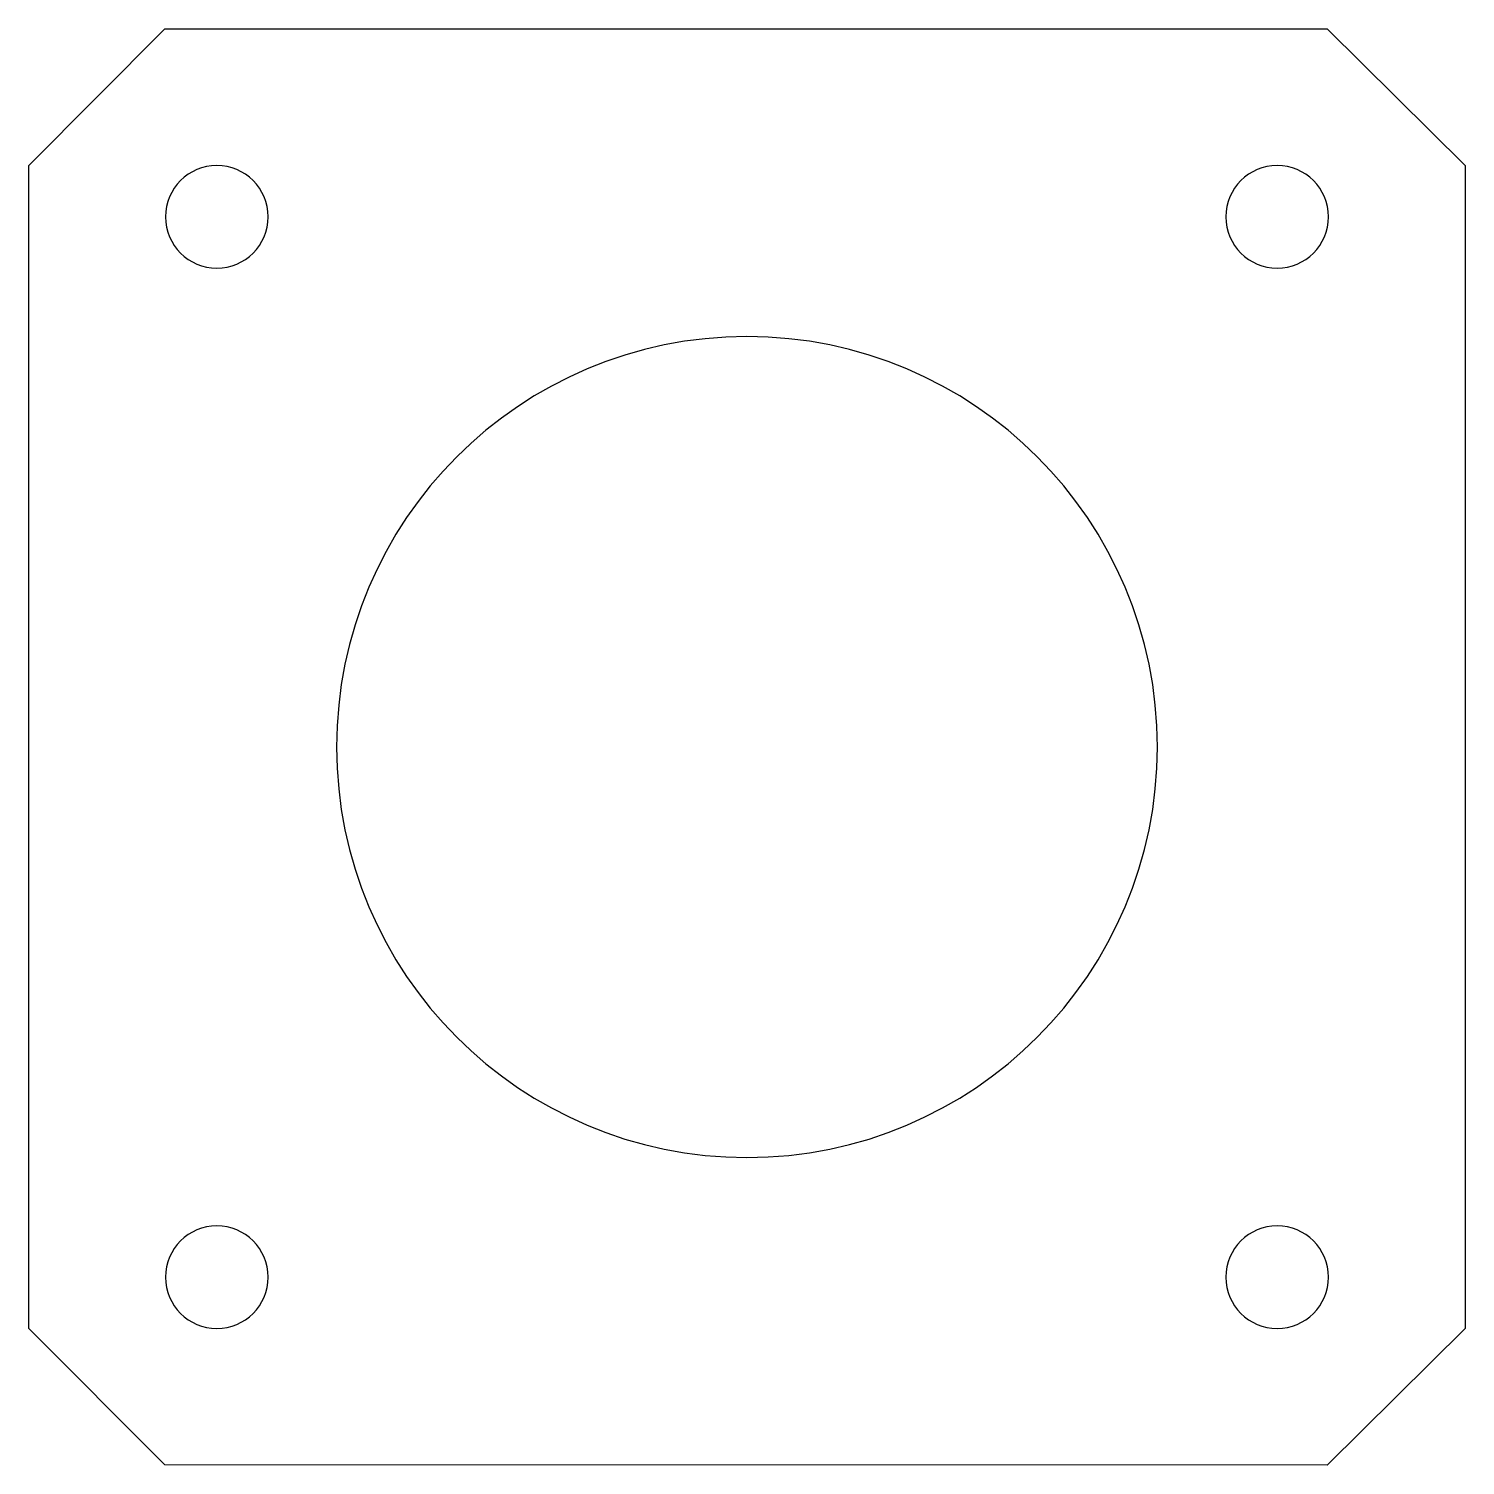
# Model space of a CAD drawing. Extents: x 0 to 42, y 0 to 42.
import ezdxf

# ---------------------------------------------------------------- set-up
doc = ezdxf.new("R2010")
doc.units = 0
doc.layers.add('LAYER_1', color=7, linetype='CONTINUOUS')

msp = doc.modelspace()

# ---------------------------------------------------------------- linework, layer by layer
at = {"layer": 'LAYER_1', "color": 7}
msp.add_lwpolyline([(42, 3.999), (37.966, 0), (3.982, 0.011), (0, 3.999), (0, 37.999), (3.982, 41.999), (37.966, 41.999), (42, 37.999), (42, 3.999)], dxfattribs=at)
for points in [[(7, 36.499), (7, 35.671), (6.328, 34.999), (5.5, 34.999), (4.671, 34.999), (4, 35.671), (4, 36.499), (4, 37.327), (4.671, 37.999), (5.5, 37.999), (6.328, 37.999), (7, 37.327), (7, 36.499)], [(38, 36.499), (38, 35.671), (37.328, 34.999), (36.5, 34.999), (35.671, 34.999), (35, 35.671), (35, 36.499), (35, 37.327), (35.671, 37.999), (36.5, 37.999), (37.328, 37.999), (38, 37.327), (38, 36.499)], [(33, 20.999), (33, 14.372), (27.627, 8.999), (21, 8.999), (14.373, 8.999), (9, 14.372), (9, 20.999), (9, 27.626), (14.373, 32.999), (21, 32.999), (27.627, 32.999), (33, 27.626), (33, 20.999)], [(7, 5.499), (7, 4.671), (6.328, 3.999), (5.5, 3.999), (4.671, 3.999), (4, 4.671), (4, 5.499), (4, 6.327), (4.671, 6.999), (5.5, 6.999), (6.328, 6.999), (7, 6.327), (7, 5.499)], [(38, 5.499), (38, 4.671), (37.328, 3.999), (36.5, 3.999), (35.671, 3.999), (35, 4.671), (35, 5.499), (35, 6.327), (35.671, 6.999), (36.5, 6.999), (37.328, 6.999), (38, 6.327), (38, 5.499)]]:
    msp.add_open_spline(points, degree=3, knots=[0, 0, 0, 0, 1, 1, 1, 2, 2, 2, 3, 3, 3, 4, 4, 4, 4], dxfattribs=at)

doc.saveas('drawing.dxf')
